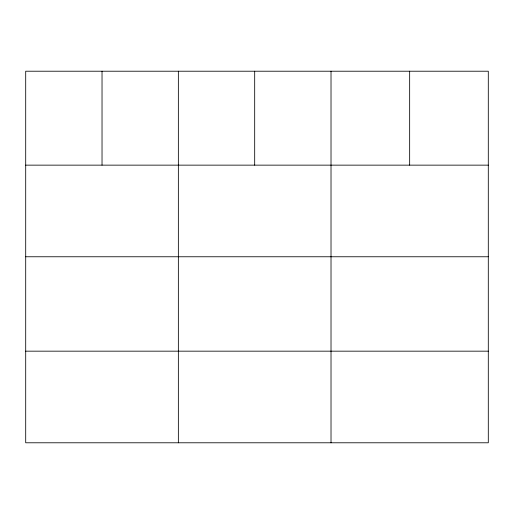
<?xml version="1.0" encoding="UTF-8"?>
<svg xmlns="http://www.w3.org/2000/svg" width="514" height="514" viewBox="0 0 514 514"><rect width="100%" height="100%" fill="white"/><g stroke="black" fill="none" stroke-linecap="round" stroke-linejoin="round"><path stroke-width="0.77" d="M488.3 256.762L488.3 71.215L25.7 71.215L25.7 442.785L488.3 442.785L488.3 256.762L25.7 256.762M25.7 165.142L488.3 165.142M25.7 351.165L488.3 351.165M409.658 71.215L409.658 165.142M331.016 71.215L331.016 442.785M254.687 71.215L254.687 165.142M178.358 71.215L178.358 442.785M102.029 71.215L102.029 165.142"/></g></svg>
